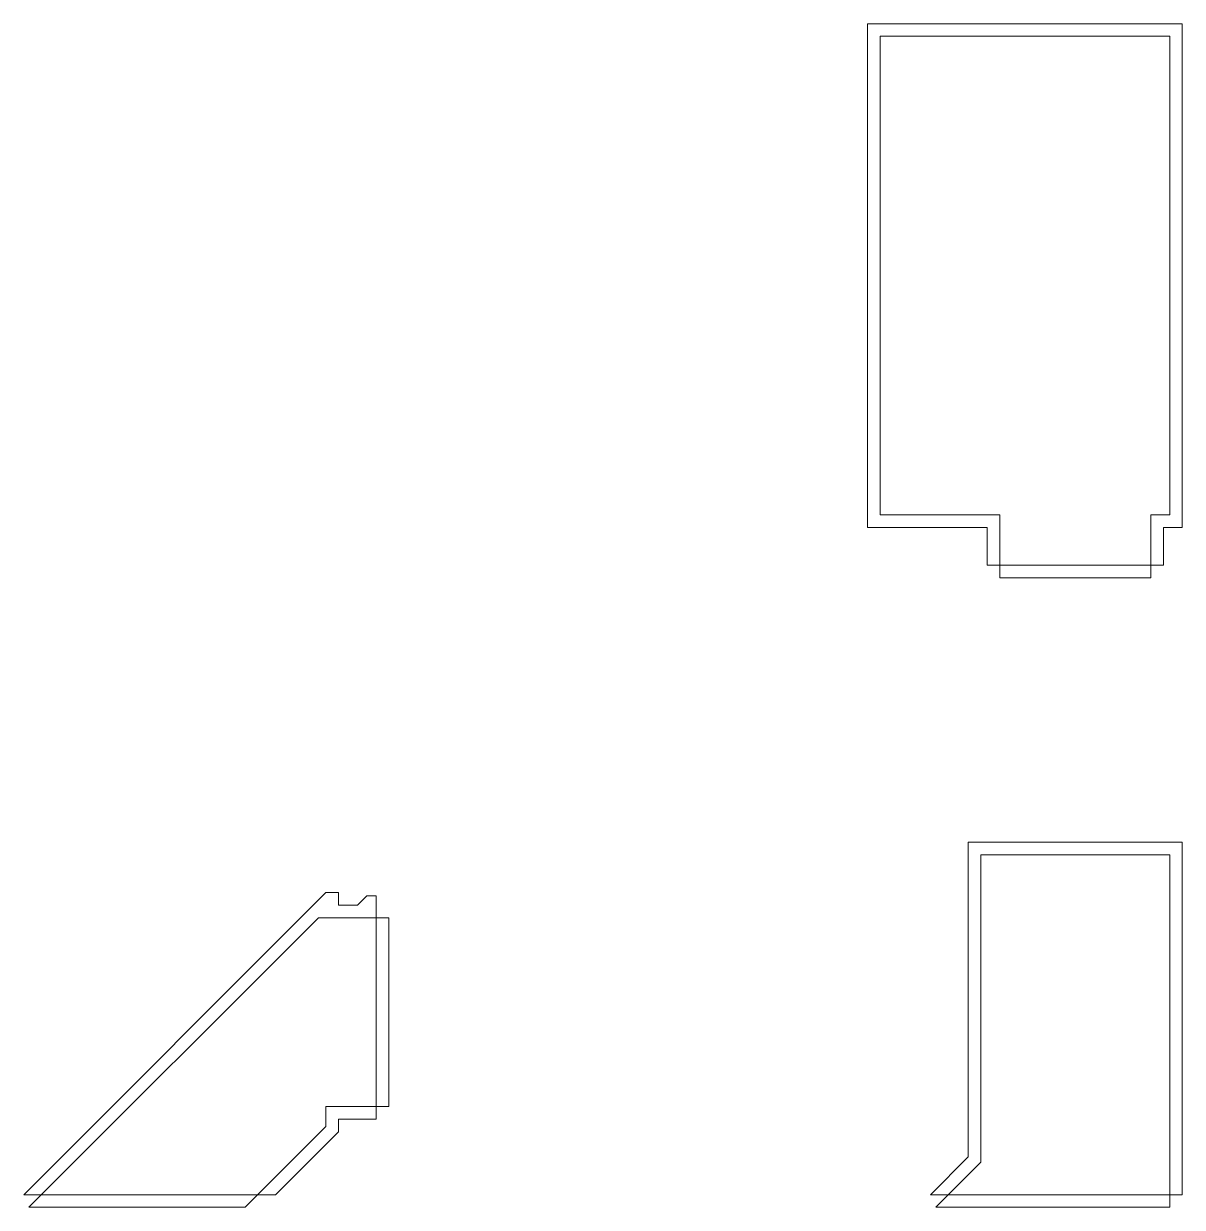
# Model space of a CAD drawing. Header units: millimetres. Extents: x -150 to 34, y -108 to 80.
import ezdxf

# ---------------------------------------------------------------- set-up
doc = ezdxf.new("R2010")
doc.units = ezdxf.units.MM
for name, color, linetype, lineweight in [('front', 7, 'CONTINUOUS', 0), ('front_cutout', 4, 'CONTINUOUS', 0), ('side', 7, 'CONTINUOUS', 0), ('side_cutout', 4, 'CONTINUOUS', 0), ('top', 7, 'CONTINUOUS', 0), ('top_cutout', 4, 'CONTINUOUS', 0)]:
    doc.layers.add(name, color=color, linetype=linetype, lineweight=lineweight)

msp = doc.modelspace()

# ---------------------------------------------------------------- linework, layer by layer
at = {"layer": 'front'}
for p, q in [((-16, 0), (-16, 80)), ((-16, 80), (34, 80)), ((34, 0), (34, 80)), ((3, 0), (-16, 0)), ((3, -6), (3, 0)), ((34, 0), (31, 0)), ((31, 0), (31, -6)), ((31, -6), (3, -6))]:
    msp.add_line(p, q, dxfattribs=at)
at = {"layer": 'front_cutout'}
for p, q in [((-14, 2), (-14, 78)), ((-14, 78), (32, 78)), ((32, 78), (32, 2)), ((5, 2), (-14, 2)), ((5, -8), (5, 2)), ((32, 2), (29, 2)), ((29, 2), (29, -8)), ((29, -8), (5, -8))]:
    msp.add_line(p, q, dxfattribs=at)
at = {"layer": 'side'}
for p, q in [((-102, -58), (-150, -106)), ((-100, -58), (-102, -58)), ((-100, -58), (-100, -60)), ((-100, -60), (-97, -60)), ((-97, -60), (-95.5, -58.5)), ((-95.5, -58.5), (-94, -58.5)), ((-94, -58.5), (-94, -94)), ((-100, -94), (-100, -96)), ((-94, -94), (-100, -94)), ((-100, -96), (-110, -106)), ((-150, -106), (-110, -106))]:
    msp.add_line(p, q, dxfattribs=at)
at = {"layer": 'side_cutout'}
for p, q in [((-103.17, -62), (-149.17, -108)), ((-92, -62), (-103.17, -62)), ((-92, -62), (-92, -92)), ((-102, -92), (-102, -95.17)), ((-92, -92), (-102, -92)), ((-102, -95.17), (-114.83, -108)), ((-149.17, -108), (-114.83, -108))]:
    msp.add_line(p, q, dxfattribs=at)
at = {"layer": 'top'}
for p, q in [((0, -100), (0, -50)), ((0, -50), (34, -50)), ((34, -50), (34, -106)), ((0, -100), (-6, -106)), ((-6, -106), (34, -106))]:
    msp.add_line(p, q, dxfattribs=at)
at = {"layer": 'top_cutout'}
for p, q in [((2, -52), (2, -100.83)), ((2, -52), (32, -52)), ((32, -52), (32, -108)), ((2, -100.83), (-5.17, -108)), ((-5.17, -108), (32, -108))]:
    msp.add_line(p, q, dxfattribs=at)

doc.saveas('drawing.dxf')
